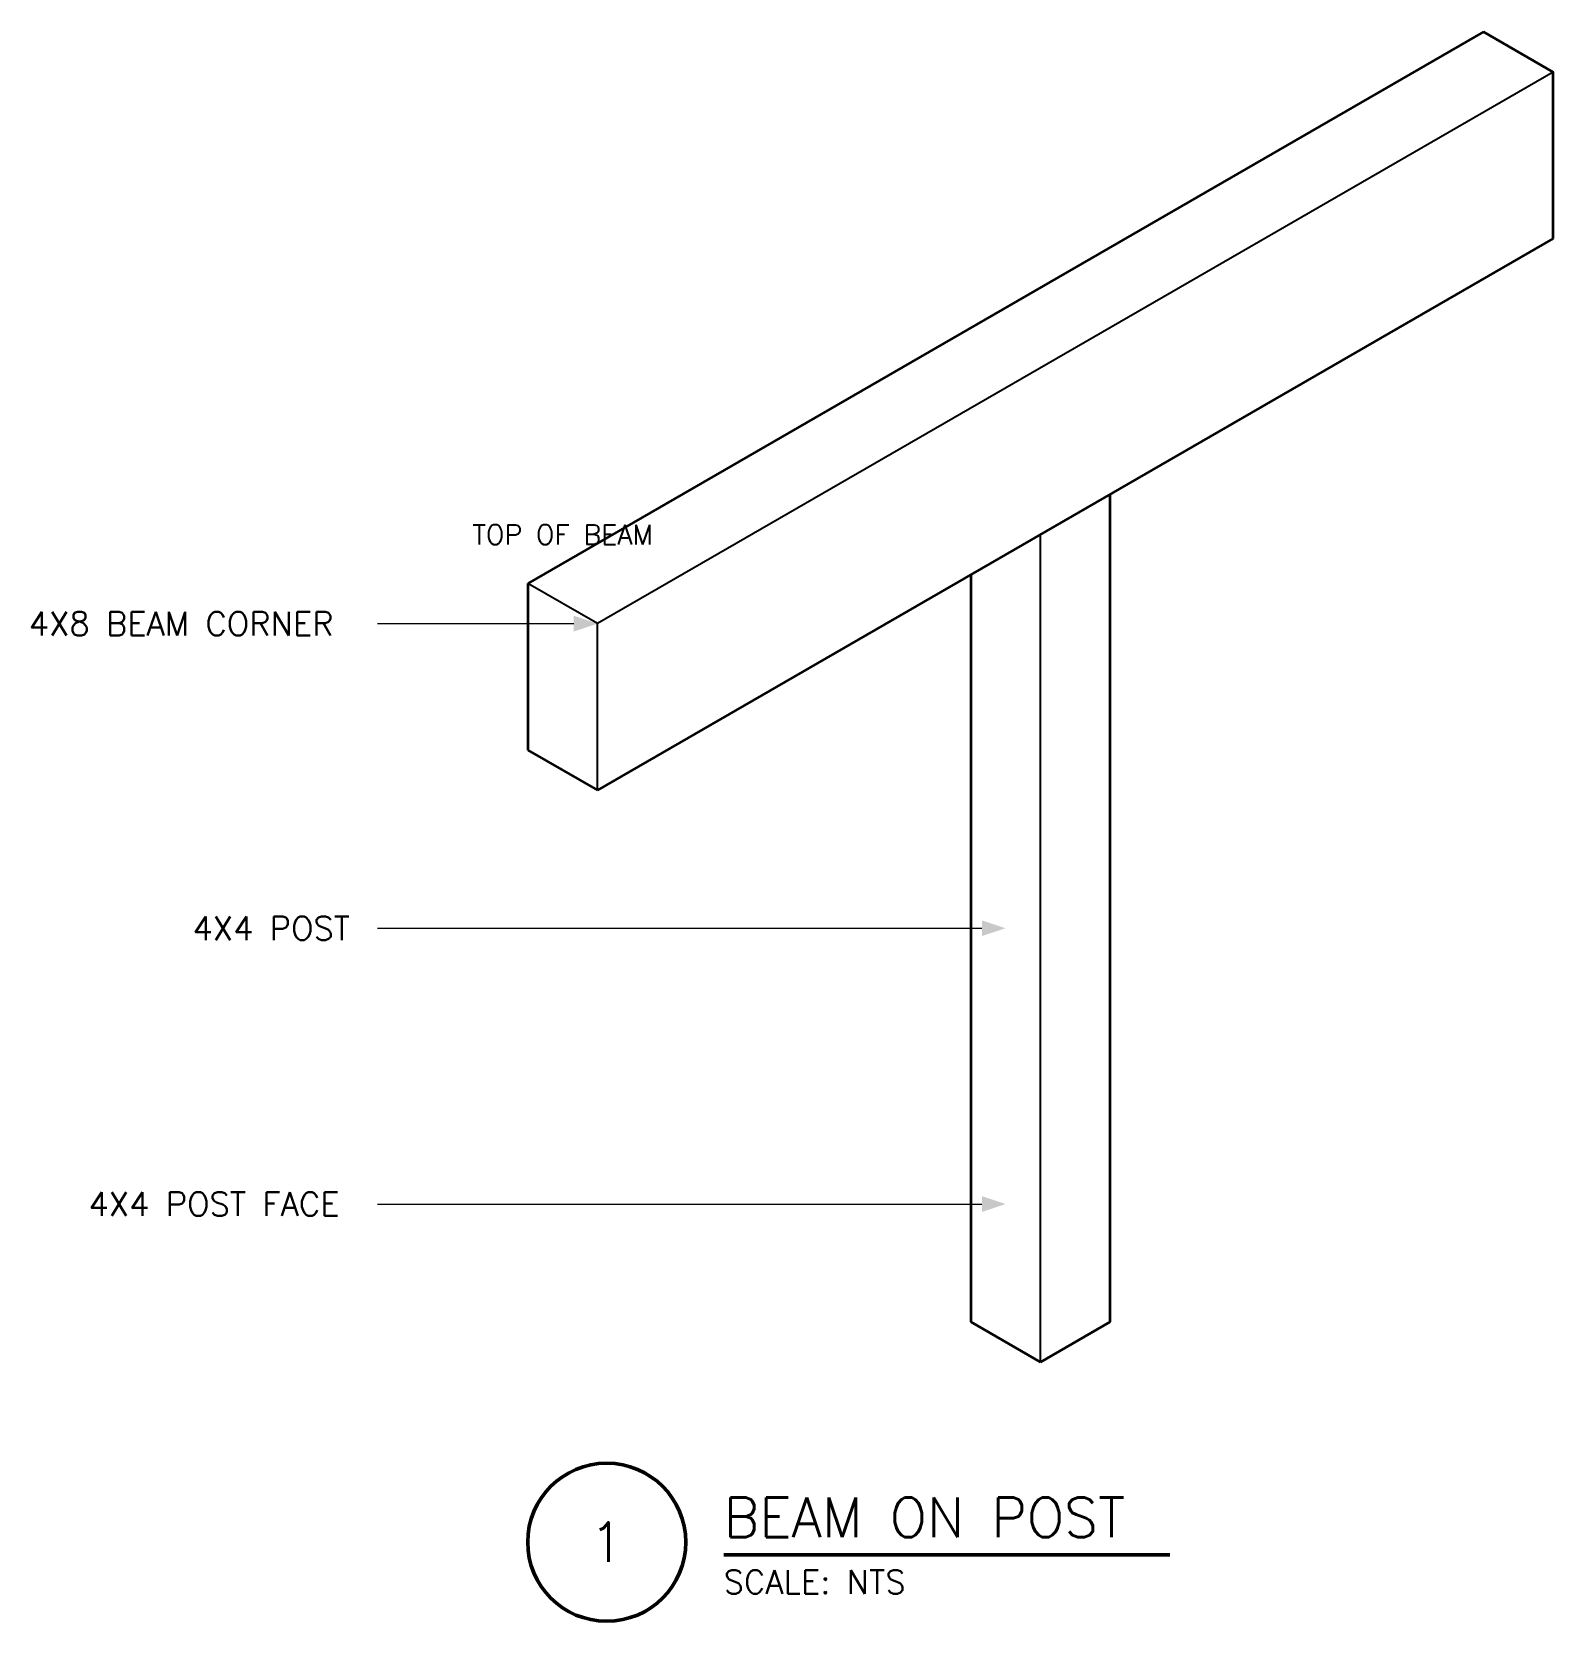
# Model space of a CAD drawing. Header units: inches. Extents: x -42.4 to 23.8, y -13.9 to 55.2.
import ezdxf
from ezdxf.enums import TextEntityAlignment as Align

# ---------------------------------------------------------------- set-up
doc = ezdxf.new("R2010")
doc.units = ezdxf.units.IN
doc.header["$MEASUREMENT"] = 0
for name, color, linetype, lineweight in [('S-ANNO-NOTE', 7, 'CONTINUOUS', 18), ('S-ANNO-TTLB', 7, 'CONTINUOUS', 50), ('S-DETL-BYND', 7, 'CONTINUOUS', 25), ('S-DETL-CUT', 7, 'CONTINUOUS', 50)]:
    doc.layers.add(name, color=color, linetype=linetype, lineweight=lineweight)
doc.styles.add('KERF', font='romans.shx')

msp = doc.modelspace()

# ---------------------------------------------------------------- hatches: boundary and pattern name
at = {"layer": 'S-ANNO-NOTE', "lineweight": 50}
for points in [[(-17.753521, 29.5), (-18.784771, 29.84375), (-18.784771, 29.15625)], [(0, 16.25), (-1.03125, 16.59375), (-1.03125, 15.90625)], [(0, 4.25), (-1.03125, 4.59375), (-1.03125, 3.90625)]]:
    msp.add_hatch(color=256, dxfattribs=at).paths.add_polyline_path(points)

# ---------------------------------------------------------------- linework, layer by layer
at = {"layer": 'S-ANNO-NOTE', "lineweight": 18}
for points in [[(-27.312324, 29.5), (-25.937324, 29.5), (-18.784771, 29.5)], [(-27.312324, 16.25), (-25.937324, 16.25), (-1.03125, 16.25)], [(-27.312324, 4.25), (-25.937324, 4.25), (-1.03125, 4.25)]]:
    msp.add_lwpolyline(points, dxfattribs=at)
at = {"layer": 'S-ANNO-TTLB', "lineweight": 50}
msp.add_lwpolyline([(-20.78461, -10.4625, 1), (-13.90961, -10.4625, 1)], format="xyb", close=True, dxfattribs=at)
msp.add_lwpolyline([(-12.25961, -11.0125), (7.137712, -11.0125)], dxfattribs=at)
at = {"layer": 'S-DETL-BYND', "lineweight": 25}
for points in [[(23.815699, 53.5), (-17.753521, 29.5)], [(4.546633, 35.125), (1.515544, 33.375)], [(1.515544, -2.625), (1.515544, 33.375)], [(-17.753521, 22.25), (-17.753521, 29.5), (-20.78461, 31.25)]]:
    msp.add_lwpolyline(points, dxfattribs=at)
at = {"layer": 'S-DETL-CUT', "lineweight": 35}
for points in [[(20.78461, 55.25), (-20.78461, 31.25)], [(23.815699, 46.25), (23.815699, 53.5), (20.78461, 55.25)], [(23.815699, 46.25), (-17.753521, 22.25)], [(4.546633, -0.875), (4.546633, 35.125)], [(-20.78461, 31.25), (-20.78461, 24)], [(-1.515544, 31.625), (-1.515544, -0.875)], [(-20.78461, 24), (-17.753521, 22.25)], [(-1.515544, -0.875), (1.515544, -2.625)], [(4.546633, -0.875), (1.515544, -2.625)]]:
    msp.add_lwpolyline(points, dxfattribs=at)

# ---------------------------------------------------------------- texts
at = {"layer": 'S-ANNO-NOTE', "lineweight": 18, "style": 'KERF'}
msp.add_text('TOP OF BEAM', height=0.859375, dxfattribs=at).set_placement((-19.269065, 33.375), align=Align.MIDDLE_CENTER)
for s, p in [('4X8 BEAM CORNER', (-42.484467, 28.984375)), ('4X4 POST', (-35.363931, 15.734375)), ('4X4 POST FACE', (-39.881788, 3.734375))]:
    msp.add_text(s, height=1.03125, dxfattribs=at).set_placement(p)
at = {"layer": 'S-ANNO-TTLB', "lineweight": 50, "style": 'KERF'}
msp.add_text('BEAM ON POST', height=1.71875, dxfattribs=at).set_placement((-12.25961, -10.2425))
msp.add_text('1', height=1.71875, dxfattribs=at).set_placement((-17.34711, -10.4625), align=Align.MIDDLE_CENTER)
at = {"layer": 'S-ANNO-TTLB', "lineweight": 18, "style": 'KERF'}
msp.add_text('SCALE: NTS', height=1.03125, dxfattribs=at).set_placement((-12.25961, -12.70375))

doc.saveas('drawing.dxf')
